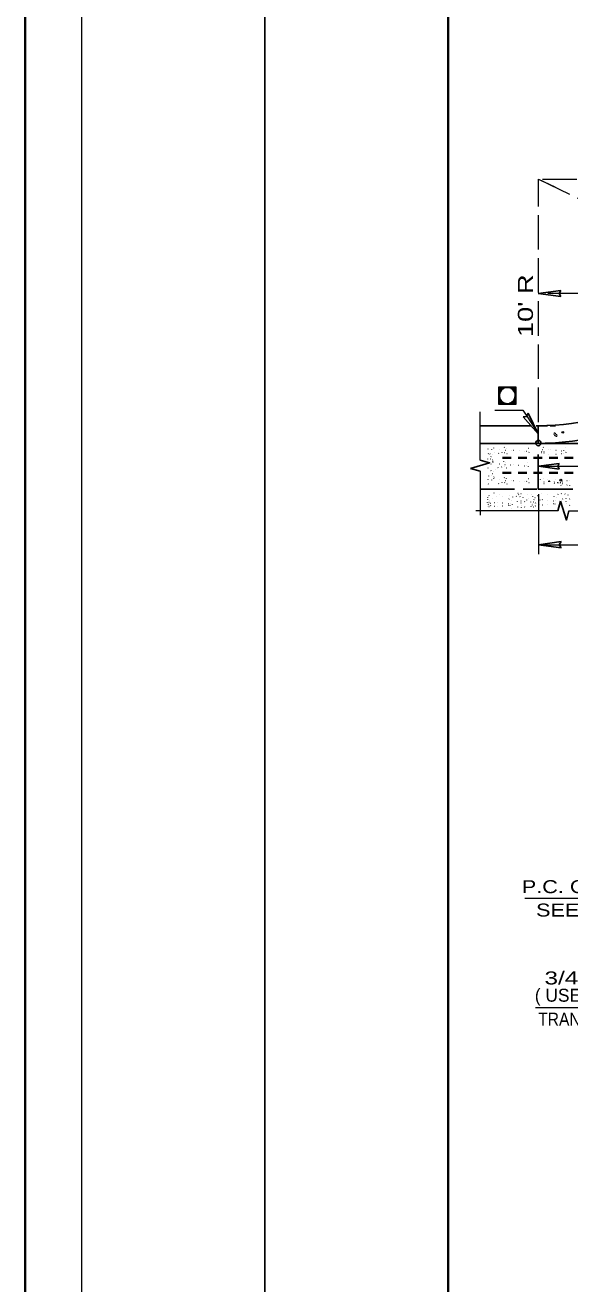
# Model space of a CAD drawing. Extents: x -516 to -145, y 130 to 404.
# Drawn here: x -515.9 to -471.4, y 247.1 to 350 of the extents above; entities that cross this region are included whole.
import ezdxf

# ---------------------------------------------------------------- set-up
doc = ezdxf.new("R2010")
doc.units = 0
doc.header["$LTSCALE"] = 0.47
doc.linetypes.add('LONG_DASHED', pattern=[7.5, 6, -1.5])
doc.linetypes.add('SHORT_DASHED', pattern=[2.7, 1.5, -1.2])
doc.layers.add('1', color=7, linetype='Continuous', lineweight=13)
doc.layers.add('2', color=7, linetype='Continuous', lineweight=13)
doc.layers.add('3', color=7, linetype='Continuous')

msp = doc.modelspace()

# ---------------------------------------------------------------- linework, layer by layer
at = {"linetype": 'Continuous', "lineweight": 13}
msp.add_lwpolyline([(-511.3166, 135.7334), (-151.3167, 135.7334), (-151.3167, 365.7333), (-511.3166, 365.7333)], close=True, dxfattribs=at)
at = {"layer": '1', "lineweight": 25}
for p, q in [((-473.9435, 328.0471), (-472.1048, 328.3)), ((-473.9435, 328.0471), (-472.1048, 327.7943)), ((-473.9604, 316.5883), (-475.1862, 317.9824)), ((-473.9604, 316.5883), (-474.7641, 318.2614)), ((-473.9425, 317.1848), (-473.9425, 315.7469)), ((-473.9254, 313.9308), (-472.2224, 314.1648)), ((-473.9254, 313.9308), (-472.2224, 313.6968)), ((-478.6981, 313.5252), (-479.4917, 313.7369)), ((-472.3381, 310.2993), (-472.1263, 311.0929)), ((-473.92, 307.5217), (-472.0812, 307.7746)), ((-473.92, 307.5217), (-472.0812, 307.2688))]:
    msp.add_line(p, q, dxfattribs=at)
at = {"layer": '1'}
for p, q in [((-478.6981, 314.4252), (-478.6981, 318.3918)), ((-478.0427, 315.3338), (-478.0317, 315.3448)), ((-478.0371, 314.9617), (-478.0261, 314.9507)), ((-477.8837, 314.9337), (-477.9002, 314.961)), ((-477.7527, 315.279), (-477.7417, 315.29)), ((-477.725, 314.8898), (-477.7142, 314.9008)), ((-477.6047, 315.4268), (-477.5937, 315.4158)), ((-477.5337, 315.0487), (-477.5227, 315.0597)), ((-477.1779, 314.9672), (-477.1999, 314.9945)), ((-477.0904, 315.301), (-477.0794, 315.29)), ((-476.8989, 315.0383), (-476.8934, 315.0657)), ((-476.7127, 315.4542), (-476.7292, 315.4815)), ((-476.6964, 315.0492), (-476.6799, 315.0657)), ((-476.6417, 315.2353), (-476.6142, 315.2462)), ((-476.5541, 315.4103), (-476.5432, 315.4213)), ((-476.5049, 314.9617), (-476.4776, 314.9672)), ((-476.1601, 315.2188), (-476.1491, 315.2078)), ((-475.9577, 315.2353), (-475.9467, 315.2463)), ((-475.5089, 315.197), (-475.4979, 315.186)), ((-475.0494, 315.1313), (-475.0384, 315.1423)), ((-474.9014, 315.1752), (-474.8904, 315.1642)), ((-474.7646, 315.4158), (-474.7536, 315.4048)), ((-474.7101, 315.0657), (-474.6991, 315.0767)), ((-473.683, 315.1106), (-473.6665, 315.1271)), ((-473.683, 315.0643), (-473.6665, 315.0478)), ((-473.6283, 315.2968), (-473.6008, 315.3076)), ((-473.5407, 315.4718), (-473.5298, 315.4828)), ((-473.4915, 315.1518), (-473.4642, 315.1463)), ((-473.4915, 315.0231), (-473.4642, 315.0286)), ((-473.1467, 315.2803), (-473.1357, 315.2693)), ((-473.1467, 314.8946), (-473.1357, 314.9056)), ((-472.9443, 315.2968), (-472.9333, 315.3078)), ((-472.4955, 315.2584), (-472.4845, 315.2474)), ((-472.4955, 314.9164), (-472.4845, 314.9274)), ((-472.036, 315.1928), (-472.025, 315.2038)), ((-472.036, 314.9821), (-472.025, 314.9711)), ((-471.888, 315.2366), (-471.877, 315.2256)), ((-471.888, 314.9383), (-471.877, 314.9493)), ((-471.7512, 315.4773), (-471.7402, 315.4663)), ((-471.6967, 315.1271), (-471.6857, 315.1381)), ((-471.6967, 315.0478), (-471.6857, 315.0368)), ((-478.0861, 314.1628), (-478.0751, 314.1738)), ((-478.0804, 313.7906), (-478.0694, 313.7796)), ((-478.0698, 314.5178), (-478.0643, 314.5452)), ((-477.8673, 314.5287), (-477.8508, 314.5452)), ((-477.8127, 314.7148), (-477.7852, 314.7257)), ((-477.7961, 314.1079), (-477.7851, 314.1189)), ((-477.6914, 314.3425), (-477.6804, 314.3315)), ((-477.6758, 314.4412), (-477.6485, 314.4467)), ((-477.6481, 314.2558), (-477.6371, 314.2448)), ((-477.2212, 313.7961), (-477.2432, 313.8234)), ((-477.1337, 314.1299), (-477.1227, 314.1189)), ((-476.9422, 313.8673), (-476.9367, 313.8946)), ((-476.7561, 314.2831), (-476.7726, 314.3104)), ((-476.7397, 313.8781), (-476.7232, 313.8946)), ((-476.6851, 314.0643), (-476.6576, 314.0751)), ((-476.5974, 314.2393), (-476.5866, 314.2503)), ((-476.5482, 313.7906), (-476.5209, 313.7961)), ((-476.2034, 314.0478), (-476.1924, 314.0368)), ((-476.0011, 314.0643), (-475.9901, 314.0753)), ((-475.5522, 314.0259), (-475.5412, 314.0149)), ((-475.0927, 313.9603), (-475.0817, 313.9713)), ((-474.9447, 314.0041), (-474.9337, 313.9931)), ((-474.8079, 314.2448), (-474.7969, 314.2338)), ((-474.7534, 313.8946), (-474.7424, 313.9056)), ((-473.9257, 313.9317), (-469.1922, 313.9317)), ((-478.6981, 313.5252), (-478.6981, 309.9323)), ((-478.0427, 312.8617), (-478.0317, 312.8727)), ((-477.9832, 313.13), (-477.9777, 313.1573)), ((-477.797, 313.5458), (-477.8135, 313.5732)), ((-477.7807, 313.1408), (-477.7642, 313.1573)), ((-477.7527, 312.8068), (-477.7417, 312.8178)), ((-477.726, 313.327), (-477.6985, 313.3378)), ((-477.6383, 313.502), (-477.6275, 313.513)), ((-477.6047, 312.9547), (-477.5937, 312.9437)), ((-477.5892, 313.0533), (-477.5618, 313.0588)), ((-477.447, 313.6608), (-477.436, 313.6718)), ((-477.0904, 312.8288), (-477.0794, 312.8178)), ((-476.7127, 312.982), (-476.7292, 313.0093)), ((-476.6417, 312.7632), (-476.6142, 312.774)), ((-476.5541, 312.9382), (-476.5432, 312.9492)), ((-476.1601, 312.7467), (-476.1491, 312.7357)), ((-475.9577, 312.7632), (-475.9467, 312.7742)), ((-475.5089, 312.7248), (-475.4979, 312.7138)), ((-474.7646, 312.9437), (-474.7536, 312.9327)), ((-473.7722, 312.8403), (-473.7667, 312.8678)), ((-473.4877, 312.8952), (-473.4767, 312.9062)), ((-473.1977, 312.8403), (-473.1867, 312.8513)), ((-472.5353, 312.8623), (-472.5243, 312.8513)), ((-472.0867, 312.7967), (-472.0592, 312.8075)), ((-471.605, 312.7802), (-471.594, 312.7692)), ((-471.4027, 312.7967), (-471.3917, 312.8077)), ((-478.0371, 312.4895), (-478.0261, 312.4785)), ((-477.5672, 311.762), (-477.5562, 311.751)), ((-477.1779, 312.495), (-477.1999, 312.5223)), ((-476.8989, 312.5662), (-476.8934, 312.5935)), ((-476.6964, 312.577), (-476.6799, 312.5935)), ((-476.5049, 312.4895), (-476.4776, 312.495)), ((-475.6052, 311.7457), (-475.5942, 311.7347)), ((-475.3589, 311.7128), (-475.3479, 311.7018)), ((-475.0494, 312.6592), (-475.0384, 312.6702)), ((-474.9014, 312.703), (-474.8904, 312.692)), ((-474.7101, 312.5935), (-474.6991, 312.6045)), ((-473.6785, 311.6888), (-473.6838, 311.6833)), ((-473.482, 312.6517), (-473.471, 312.6627)), ((-473.482, 312.523), (-473.471, 312.512)), ((-472.6228, 312.6462), (-472.6448, 312.6188)), ((-472.6228, 312.5285), (-472.6448, 312.5558)), ((-472.3438, 312.5997), (-472.3383, 312.627)), ((-472.3438, 312.575), (-472.3383, 312.5477)), ((-472.1413, 312.6105), (-472.1248, 312.627)), ((-472.1413, 312.5642), (-472.1248, 312.5477)), ((-472.0867, 312.378), (-472.0592, 312.3672)), ((-472.0665, 311.6725), (-472.0447, 311.6943)), ((-471.9498, 312.6517), (-471.9225, 312.6462)), ((-471.9498, 312.523), (-471.9225, 312.5285)), ((-471.605, 312.3945), (-471.594, 312.4055)), ((-471.4027, 312.378), (-471.3917, 312.367)), ((-478.1091, 310.9787), (-478.0981, 310.9897)), ((-478.1091, 310.6567), (-478.0981, 310.6457)), ((-478.096, 311.3977), (-478.085, 311.3867)), ((-478.0652, 311.2038), (-478.0817, 311.2312)), ((-478.0489, 310.8365), (-478.0324, 310.82)), ((-478.0489, 310.7988), (-478.0324, 310.8153)), ((-477.9942, 310.985), (-477.9667, 310.9958)), ((-477.9777, 311.5322), (-477.9667, 311.5212)), ((-477.9777, 310.9623), (-477.9722, 310.9733)), ((-477.9777, 310.673), (-477.9722, 310.662)), ((-477.9066, 311.16), (-477.8957, 311.171)), ((-477.8574, 310.924), (-477.8301, 310.9185)), ((-477.8574, 310.7113), (-477.8301, 310.7168)), ((-477.7152, 311.3188), (-477.7042, 311.3298)), ((-477.5126, 310.9685), (-477.5016, 310.9575)), ((-477.5126, 310.6668), (-477.5016, 310.6778)), ((-477.3649, 311.472), (-477.3702, 311.4665)), ((-477.3102, 310.985), (-477.2992, 310.996)), ((-477.1241, 311.5978), (-477.1131, 311.5868)), ((-476.8614, 310.9467), (-476.8504, 310.9357)), ((-476.8614, 310.6887), (-476.8504, 310.6997)), ((-476.8559, 311.4392), (-476.8449, 311.4282)), ((-476.4019, 310.881), (-476.3909, 310.892)), ((-476.4019, 310.7543), (-476.3909, 310.7433)), ((-476.3417, 311.2532), (-476.3307, 311.2642)), ((-476.3251, 311.5705), (-476.3141, 311.5595)), ((-476.2539, 310.9248), (-476.2429, 310.9138)), ((-476.2539, 310.7105), (-476.2429, 310.7215)), ((-476.1171, 311.1655), (-476.1061, 311.1545)), ((-476.0626, 310.8153), (-476.0516, 310.8263)), ((-476.0626, 310.82), (-476.0516, 310.809)), ((-476.0242, 311.4173), (-476.0132, 311.4283)), ((-475.7529, 311.4557), (-475.7311, 311.4775)), ((-475.6381, 311.0287), (-475.6326, 311.0562)), ((-475.5561, 311.6033), (-475.5451, 311.6143)), ((-475.4519, 311.4502), (-475.4191, 311.4337)), ((-475.3536, 311.0835), (-475.3426, 311.0945)), ((-475.3479, 310.924), (-475.3369, 310.935)), ((-475.3479, 310.7113), (-475.3369, 310.7003)), ((-475.1841, 311.3625), (-475.1731, 311.3735)), ((-475.0636, 311.0287), (-475.0526, 311.0397)), ((-474.9156, 311.1765), (-474.9046, 311.1655)), ((-474.8333, 311.6397), (-474.8223, 311.6507)), ((-474.7565, 311.2675), (-474.7455, 311.2565)), ((-474.565, 311.0048), (-474.5595, 311.0322)), ((-474.5378, 311.645), (-474.5268, 311.656)), ((-474.4227, 310.8735), (-474.4117, 310.8625)), ((-474.4227, 310.7618), (-474.4117, 310.7728)), ((-474.3788, 311.4207), (-474.3953, 311.448)), ((-474.3625, 311.0157), (-474.346, 311.0322)), ((-474.3078, 311.2018), (-474.2803, 311.2127)), ((-474.2913, 310.8898), (-474.2858, 310.8788)), ((-474.2913, 310.7455), (-474.2858, 310.7565)), ((-474.2202, 311.3768), (-474.2093, 311.3878)), ((-474.171, 310.9282), (-474.1437, 310.9337)), ((-474.171, 310.7072), (-474.1437, 310.7017)), ((-474.0288, 311.5357), (-474.0178, 311.5467)), ((-473.8262, 311.1853), (-473.8152, 311.1743)), ((-473.8262, 310.7997), (-473.8152, 310.8107)), ((-473.6238, 311.2018), (-473.6128, 311.2128)), ((-473.6238, 310.7832), (-473.6128, 310.7722)), ((-473.175, 311.1635), (-473.164, 311.1525)), ((-473.175, 310.8215), (-473.164, 310.8325)), ((-473.1695, 311.656), (-473.1585, 311.645)), ((-472.7155, 311.0978), (-472.7045, 311.1088)), ((-472.7155, 310.8872), (-472.7045, 310.8762)), ((-472.6553, 311.47), (-472.6443, 311.481)), ((-472.5675, 311.1417), (-472.5565, 311.1307)), ((-472.5675, 310.8433), (-472.5565, 310.8543)), ((-472.4307, 311.3823), (-472.4197, 311.3713)), ((-472.3378, 311.6342), (-472.3268, 311.6452)), ((-471.9517, 311.2455), (-471.9462, 311.273)), ((-471.7655, 311.667), (-471.7327, 311.6505)), ((-471.6672, 311.3003), (-471.6562, 311.3113)), ((-471.6615, 311.0568), (-471.6505, 311.0678)), ((-471.6615, 310.9282), (-471.6505, 310.9172)), ((-471.4977, 311.5793), (-471.4867, 311.5903)), ((-471.3772, 311.2455), (-471.3662, 311.2565)), ((-471.3772, 310.7395), (-471.3662, 310.7285)), ((-472.3381, 310.2993), (-479.0617, 310.2993)), ((-477.9942, 310.6503), (-477.9667, 310.6395)), ((-477.3102, 310.6503), (-477.2992, 310.6393)), ((-476.1171, 310.4698), (-476.1061, 310.4808)), ((-475.6381, 310.6067), (-475.6326, 310.5792)), ((-475.3536, 310.5518), (-475.3426, 310.5408)), ((-475.0636, 310.6067), (-475.0526, 310.5957)), ((-474.565, 310.6305), (-474.5595, 310.6032)), ((-474.3625, 310.6197), (-474.346, 310.6032)), ((-471.4381, 310.2993), (-454.6522, 310.2993)), ((-461.4625, 269.6718), (-474.176, 269.6718))]:
    msp.add_line(p, q, dxfattribs=at)
at = {"layer": '1', "linetype": 'LONG_DASHED', "lineweight": 25}
for p, q in [((-473.9425, 312.0732), (-473.9425, 315.4503)), ((-478.6981, 312.0732), (-474.0745, 312.0732)), ((-473.9461, 312.0732), (-465.7853, 312.0732))]:
    msp.add_line(p, q, dxfattribs=at)
at = {"layer": '1', "linetype": 'SHORT_DASHED', "lineweight": 35}
for p, q in [((-476.8676, 314.6166), (-470.8126, 314.6166)), ((-476.8676, 313.3838), (-470.8126, 313.3838))]:
    msp.add_line(p, q, dxfattribs=at)
at = {"layer": '1', "lineweight": 35}
msp.add_lwpolyline([(-515.915, 129.7823), (-144.8863, 129.7823), (-144.8863, 403.6373), (-515.915, 403.6373)], close=True, dxfattribs=at)
at = {"layer": '1', "lineweight": 40}
msp.add_lwpolyline([(-481.3166, 147.7334), (-481.3166, 352.7333), (-156.3167, 352.7333), (-156.3167, 147.7334)], close=True, dxfattribs=at)
at = {"layer": '1', "lineweight": 25}
for points in [[(-472.1048, 328.3), (-472.247, 328.0444), (-472.1048, 327.7943)], [(-475.1862, 317.9824), (-474.8946, 318.0049), (-474.7641, 318.2614)], [(-478.6981, 314.4252), (-477.9291, 314.22), (-479.4917, 313.7369)], [(-472.2224, 314.1648), (-472.3542, 313.9284), (-472.2224, 313.6968)], [(-471.4381, 310.2993), (-471.6432, 309.5303), (-472.1263, 311.0929)], [(-472.0812, 307.7746), (-472.2235, 307.519), (-472.0812, 307.2688)]]:
    msp.add_lwpolyline(points, dxfattribs=at)
at = {"layer": '1'}
for points in [[(-477.4904, 318.5121), (-475.206, 318.5063), (-474.198, 316.9834)], [(-472.6418, 316.4735), (-472.5795, 316.4423), (-472.5275, 316.4112), (-472.4755, 316.4007), (-472.4235, 316.4007), (-472.3923, 316.4527), (-472.4235, 316.5047), (-472.4755, 316.5152), (-472.517, 316.5567), (-472.5483, 316.5983), (-472.5898, 316.6295), (-472.6418, 316.6295), (-472.6627, 316.5775), (-472.6523, 316.5255)]]:
    msp.add_lwpolyline(points, dxfattribs=at)
for centre, radius in [((-471.9423, 316.7067), 0.0688), ((-472.0997, 312.7898), 0.077)]:
    msp.add_circle(centre, radius, dxfattribs=at)
msp.add_arc((-473.0526, 312.6651), 0.05, 337.44276, 202.55724, dxfattribs=at)
at = {"layer": '2', "linetype": 'LONG_DASHED'}
for p, q in [((-473.9387, 317.5458), (-473.9387, 337.4008)), ((-473.9387, 337.4008), (-454.4772, 328.048)), ((-473.9387, 337.4008), (-472.5951, 336.7555)), ((-473.6022, 337.4008), (-452.4684, 337.4008))]:
    msp.add_line(p, q, dxfattribs=at)
at = {"layer": '2'}
for p, q in [((-454.4772, 328.048), (-473.1612, 328.048)), ((-477.2005, 320.4073), (-475.7595, 320.4073)), ((-477.2005, 320.3678), (-475.7595, 320.3678)), ((-477.2005, 320.3282), (-476.6846, 320.3282)), ((-477.2005, 320.2886), (-476.7737, 320.2886)), ((-477.2005, 320.249), (-476.843, 320.249)), ((-477.2005, 320.2093), (-476.8925, 320.2093)), ((-477.2005, 320.1698), (-476.9321, 320.1698)), ((-477.2005, 320.1302), (-476.9717, 320.1302)), ((-477.2005, 320.0906), (-477.0014, 320.0906)), ((-477.2005, 320.051), (-477.0311, 320.051)), ((-477.2005, 320.0113), (-477.0509, 320.0113)), ((-477.2005, 319.9718), (-477.0707, 319.9718)), ((-477.2005, 319.9322), (-477.0905, 319.9322)), ((-476.2787, 320.3282), (-475.7595, 320.3282)), ((-476.1797, 320.2886), (-475.7595, 320.2886)), ((-476.1104, 320.249), (-475.7595, 320.249)), ((-476.0609, 320.2093), (-475.7595, 320.2093)), ((-476.0114, 320.1698), (-475.7595, 320.1698)), ((-475.9817, 320.1302), (-475.7595, 320.1302)), ((-475.952, 320.0906), (-475.7595, 320.0906)), ((-475.9222, 320.051), (-475.7595, 320.051)), ((-475.9025, 320.0113), (-475.7595, 320.0113)), ((-475.8827, 319.9718), (-475.7595, 319.9718)), ((-475.8629, 319.9322), (-475.7595, 319.9322)), ((-477.2005, 319.8926), (-477.1004, 319.8926)), ((-477.2005, 319.853), (-477.1102, 319.853)), ((-477.2005, 319.8133), (-477.1202, 319.8133)), ((-477.2005, 319.7738), (-477.1202, 319.7738)), ((-477.2005, 319.7342), (-477.1202, 319.7342)), ((-477.2005, 319.6946), (-477.1202, 319.6946)), ((-477.2005, 319.655), (-477.1202, 319.655)), ((-477.2005, 319.6153), (-477.1202, 319.6153)), ((-477.2005, 319.5758), (-477.1102, 319.5758)), ((-477.2005, 319.5362), (-477.1004, 319.5362)), ((-477.2005, 319.4966), (-477.0905, 319.4966)), ((-477.2005, 319.457), (-477.0657, 319.457)), ((-477.2005, 319.4173), (-477.0509, 319.4173)), ((-477.2005, 319.3778), (-477.0262, 319.3778)), ((-477.2005, 319.3382), (-477.0014, 319.3382)), ((-477.2005, 319.2986), (-476.9717, 319.2986)), ((-477.2005, 319.259), (-476.9321, 319.259)), ((-477.2005, 319.2193), (-476.8925, 319.2193)), ((-477.2005, 319.1798), (-476.843, 319.1798)), ((-477.2005, 319.1402), (-476.7737, 319.1402)), ((-477.2005, 319.1006), (-476.6747, 319.1006)), ((-477.2005, 319.061), (-475.7595, 319.061)), ((-477.2005, 319.0213), (-475.7595, 319.0213)), ((-476.2787, 319.1006), (-476.2985, 319.1006)), ((-476.2687, 319.1006), (-475.7595, 319.1006)), ((-476.176, 319.1402), (-475.7595, 319.1402)), ((-476.1104, 319.1798), (-475.7595, 319.1798)), ((-476.0609, 319.2193), (-475.7595, 319.2193)), ((-476.0114, 319.259), (-475.7595, 319.259)), ((-475.9817, 319.2986), (-475.7595, 319.2986)), ((-475.952, 319.3382), (-475.7595, 319.3382)), ((-475.9272, 319.3778), (-475.7595, 319.3778)), ((-475.9025, 319.4173), (-475.7595, 319.4173)), ((-475.8827, 319.457), (-475.7595, 319.457)), ((-475.8629, 319.4966), (-475.7595, 319.4966)), ((-475.857, 319.5362), (-475.7595, 319.5362)), ((-475.853, 319.8926), (-475.7595, 319.8926)), ((-475.8431, 319.5758), (-475.853, 319.5758)), ((-475.8431, 319.853), (-475.7595, 319.853)), ((-475.8431, 319.5758), (-475.7595, 319.5758)), ((-475.8332, 319.8133), (-475.7595, 319.8133)), ((-475.8332, 319.7738), (-475.7595, 319.7738)), ((-475.8332, 319.7342), (-475.7595, 319.7342)), ((-475.8332, 319.6946), (-475.7595, 319.6946)), ((-475.8332, 319.655), (-475.7595, 319.655)), ((-475.8332, 319.6153), (-475.7595, 319.6153)), ((-473.9276, 311.6553), (-473.9276, 306.7448)), ((-473.9208, 307.5226), (-458.8008, 307.5226))]:
    msp.add_line(p, q, dxfattribs=at)
at = {"layer": '2', "lineweight": 25}
for p, q in [((-478.6981, 317.2373), (-474.5607, 317.2373)), ((-473.1827, 317.2373), (-474.1277, 317.2373)), ((-472.5276, 317.2373), (-472.9722, 317.2373)), ((-478.6981, 315.8008), (-466.7253, 315.8008))]:
    msp.add_line(p, q, dxfattribs=at)
at = {"layer": '2'}
for points in [[(-511.3166, 135.7334), (-151.3167, 135.7334), (-151.3167, 365.7333), (-511.3166, 365.7333)], [(-477.2115, 319.0093), (-475.7595, 319.0093), (-475.7595, 320.4063), (-477.2115, 320.4063)]]:
    msp.add_lwpolyline(points, close=True, dxfattribs=at)
at = {"layer": '2', "lineweight": 25}
msp.add_lwpolyline([(-151.3167, 360.7333), (-496.3166, 360.7333), (-496.3166, 140.7334), (-151.3167, 140.7334)], dxfattribs=at)
at = {"layer": '2'}
msp.add_lwpolyline([(-475.0549, 278.6373), (-459.7954, 278.6373), (-444.6506, 267.6699)], dxfattribs=at)
at = {"layer": '2', "lineweight": 25}
for centre, radius, start, end in [((-473.9385, 337.4009), 20.1617, 270.00002, 331.07534), ((-473.9385, 337.4009), 21.6, 270.00002, 317.04489), ((-473.9379, 315.8289), 0.216, 0, 359.99998)]:
    msp.add_arc(centre, radius, start, end, dxfattribs=at)
at = {"layer": '2'}
for start, end in [(284.93142, 207.17845), (207.60446, 293.80167)]:
    msp.add_arc((-476.4767, 319.7144), 0.6462, start, end, dxfattribs=at)

# ---------------------------------------------------------------- texts
at = {"layer": '2', "width": 1.35}
msp.add_text("10' R", height=1.233, rotation=90, dxfattribs=at).set_placement((-474.3789, 324.4906))
at = {"layer": '3'}
for s, width, p in [('P.C. CONC. PAVEMENT', 1.25, (-475.297, 279.0444)), ('SEE PLANS FOR T', 1.25, (-474.1247, 277.1323)), ("3/4''EXP. JOINT.", 1.4, (-473.4332, 271.5819)), ('TRANSFER UNITS. )', 0.9, (-473.9504, 268.2147))]:
    msp.add_text(s, height=1.06, dxfattribs=dict(at, width=width)).set_placement(p)
msp.add_text('( USE TWO LOAD', height=1.06, dxfattribs=at).set_placement((-474.2267, 270.1708))

doc.saveas('drawing.dxf')
